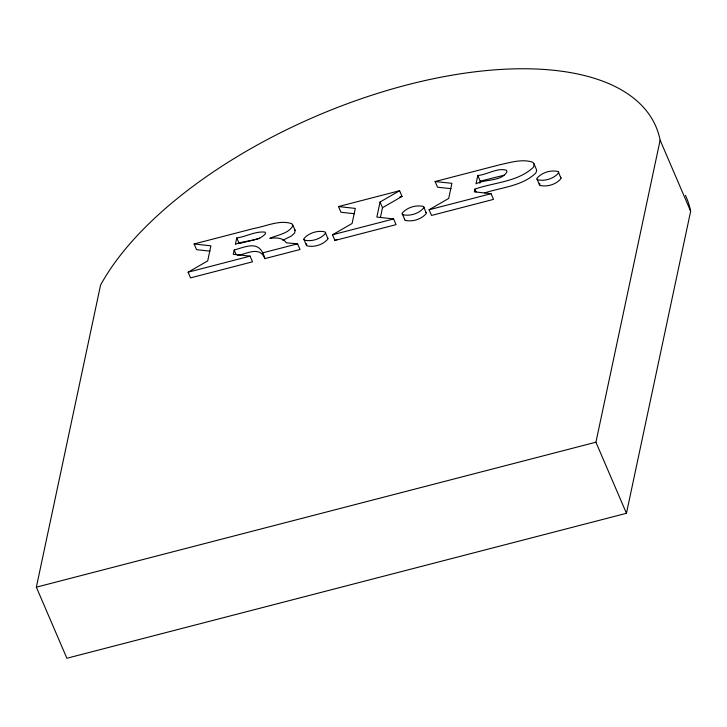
<?xml version="1.0" encoding="UTF-8"?>
<svg xmlns="http://www.w3.org/2000/svg" width="727" height="727" viewBox="0 0 727 727"><rect width="100%" height="100%" fill="white"/><g stroke="black" fill="none" stroke-linecap="round" stroke-linejoin="round"><path stroke-width="1.09" d="M36.35 587.171L100.553 285.12A308.075 143.501 -23.2 0 1 407.52 84.786A308.075 143.501 -23.2 0 1 660.125 140.166L690.65 211.248L626.447 513.298L66.875 658.253L36.35 587.171L595.922 442.207L660.125 140.166M194.109 243.963L254.15 228.405C266.336 226.306 279.595 219.472 291.963 223.752L292.763 226.024C288.174 233.849 277.332 234.894 269.79 238.401C275.597 237.565 282.703 237.384 286.447 242.845L297.588 243.827L300.033 249.515L264.892 258.612C259.93 240.028 248.134 246.026 234.194 250.006L233.276 254.286L250.07 256.131L252.514 261.82L190.556 277.868L188.111 272.189L207.686 260.92L210.894 245.844L194.109 243.963L196.554 249.652L209.976 251.16M236.757 237.92L235.375 244.426C244.554 239.901 258.503 241.973 265.519 233.667L265.201 232.167C255.731 230.913 246.117 236.738 236.757 237.92L239.201 243.6L259.83 238.365M380.439 217.373L382.493 207.695L402.04 196.417L399.605 190.728L380.057 202.006L376.85 217.055L393.598 218.954L396.042 224.643L334.947 240.464L332.512 234.776L352.095 223.471L355.294 208.422L338.509 206.559L340.954 212.239L354.385 213.738M435.1 181.532L500.621 164.556C510.899 162.43 522.013 158.804 532.4 162.103A12.214 5.689 -23.2 0 1 533.091 167.592C517.524 181.986 493.951 182.395 474.885 189.12L474.322 191.81L491.07 193.7L493.506 199.389L431.547 215.446L429.103 209.758L448.686 198.453L451.903 183.331L435.1 181.532L437.545 187.221L450.985 188.666M477.793 175.48L476.012 183.831C485.036 178.842 500.948 181.895 506.901 171.981L506.619 170.282C497.268 167.401 487.145 174.78 477.793 175.48L480.229 181.159L479.784 183.249M306.612 243.69L306.749 245.79C314.028 247.625 323.361 244.745 328.022 238.865L325.06 231.922C317.79 230.095 308.457 232.931 303.795 238.82L306.285 245.226M539.688 183.304L539.825 185.403C547.104 187.239 556.437 184.367 561.099 178.478L558.136 171.545C550.866 169.718 541.533 172.553 536.88 178.433L539.361 184.84M334.947 240.464L336.91 239.337M282.812 240.283L291.436 235.975L294.599 233.085L295.153 230.45L292.708 224.761M338.509 206.559L399.605 190.728M399.859 196.981L402.04 196.417M480.229 181.159L504.047 175.243M237.729 255.413C246.953 253.877 259.812 245.653 264.892 258.612M484.727 192.891C501.648 187.357 522.041 186.13 535.535 173.28A12.214 5.689 -23.2 0 0 536.308 169.237L533.863 163.548M188.111 272.189L250.07 256.131M262.447 252.923L297.588 243.827M332.512 234.776L393.598 218.954M429.103 209.758L491.07 193.7M560.581 177.224L561.053 177.779M423.832 207.004L423.359 206.459C416.089 204.632 406.757 207.468 402.095 213.347L405.048 220.317C412.327 222.153 421.66 219.281 426.322 213.393L423.832 207.004L423.877 207.713C419.215 213.593 409.883 216.473 402.604 214.638L402.14 214.074M425.804 212.148L426.276 212.693M327.504 237.611L327.977 238.156M536.917 179.151L537.389 179.714C544.668 181.55 553.992 178.678 558.654 172.79L558.609 172.09M303.841 239.537L304.304 240.101C311.583 241.937 320.916 239.056 325.578 233.176L325.532 232.476M294.399 229.441L295.153 230.45M595.922 442.207L626.447 513.298M474.885 189.12L476.112 191.964M380.057 202.006L382.493 207.695M234.194 250.006L236.22 254.75M404.539 219.036L404.585 219.754M685.416 195.318A308.075 143.501 -23.2 0 1 690.65 211.248"/></g></svg>
